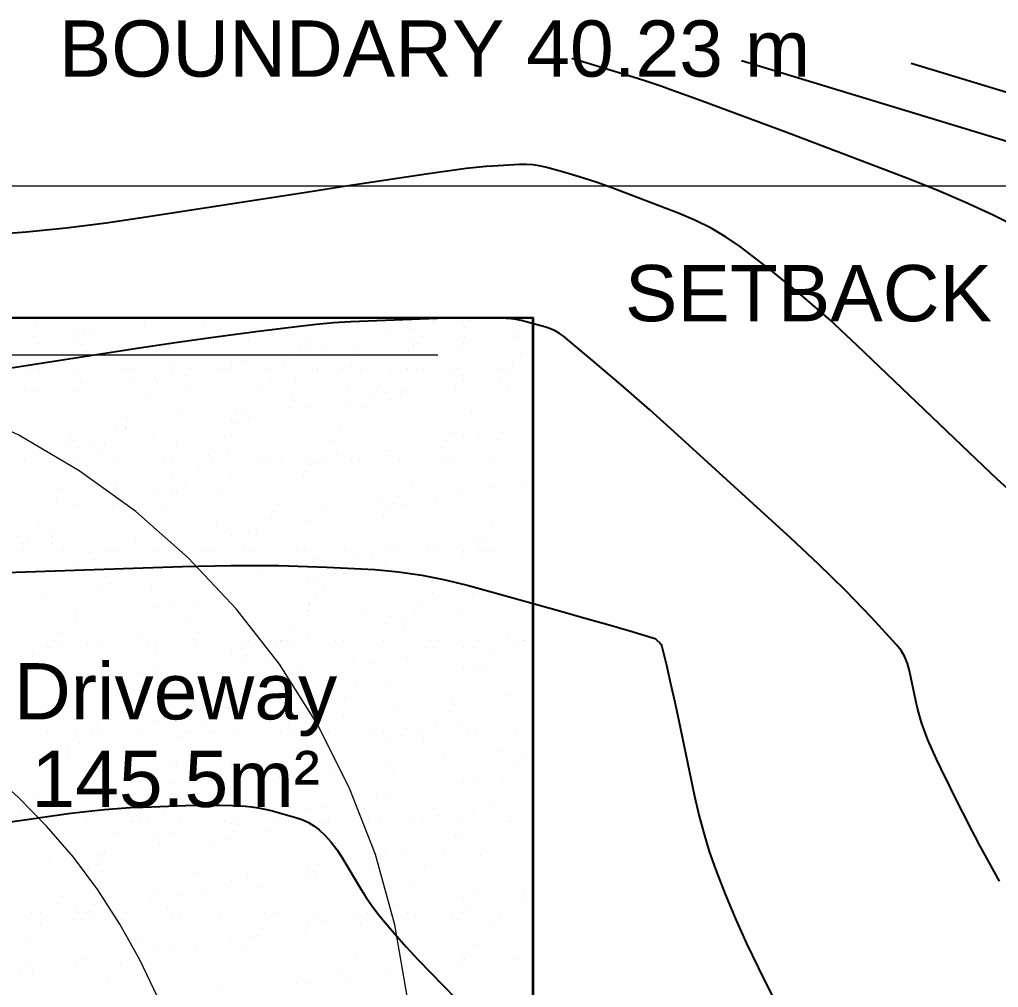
# Model space of a CAD drawing. Header units: metres. Extents: x -23 to 139, y -11 to 42.
# Drawn here: x 12.56 to 21.26, y 15.4 to 24 of the extents above; entities that cross this region are included whole.
import ezdxf

# ---------------------------------------------------------------- set-up
doc = ezdxf.new("R2010")
doc.units = ezdxf.units.M
doc.header["$LTSCALE"] = 96
doc.header["$MEASUREMENT"] = 0
doc.linetypes.add('Dash', pattern=[0.225, 0.15, -0.075])
doc.linetypes.add('Dash-Dot', pattern=[0.7, 0.4, -0.1, 0.1, -0.1])
for name, color, linetype, lineweight, true_color in [('01 Site Set - SITE LAYOUT', 7, 'Continuous', 18, 0x000000), ('CAD LAYER Presentation', 7, 'Continuous', 25, 0x000000), ('Roads', 9, 'Continuous', 35, 0x808080), ('Terrain_ Boundary Setbacks', 1, 'Dash', 18, 0xff0000), ('Terrain_ Broundary CAD', 7, 'Dash-Dot', 18, 0x008000), ('Terrain_ Elevation Data', 9, 'Dash', 25, 0x808080)]:
    doc.layers.add(name, color=color, linetype=linetype, lineweight=lineweight, true_color=true_color)

msp = doc.modelspace()

# ---------------------------------------------------------------- linework, layer by layer
at = {"layer": 'CAD LAYER Presentation', "linetype": 'Dash', "lineweight": 13, "transparency": 33554687}
msp.add_lwpolyline([(16.0123, 14.9407), (16.0123, 15.3028, 0.408288), (8.8452, 21.0239), (5.355, 21.0239), (5.355, 18.888), (6.6591, 18.8754, -0.10053), (10.7005, 18.2546, -0.274324), (14.189, 13.8982)], format="xyb", dxfattribs=at)
at = {"layer": 'Roads', "color": 18, "lineweight": 0, "true_color": 0x000000, "transparency": 33554687}
for p, q in [((12.7259, 21.35), (12.7259, 21.35)), ((13.2033, 21.35), (13.2033, 21.35)), ((13.2573, 21.35), (13.2573, 21.35)), ((13.6738, 21.3114), (13.6738, 21.3114)), ((13.7583, 21.3391), (13.7583, 21.3391)), ((14.6353, 21.3498), (14.6353, 21.3498)), ((15.1126, 21.3498), (15.1126, 21.3498)), ((15.2677, 21.3498), (15.2677, 21.3498)), ((16.0673, 21.3497), (16.0673, 21.3497)), ((16.238, 21.308), (16.238, 21.308)), ((16.2511, 21.3236), (16.2511, 21.3236)), ((16.2729, 21.3497), (16.2729, 21.3497)), ((16.5125, 21.3136), (16.5125, 21.3136)), ((16.5447, 21.3497), (16.5447, 21.3497)), ((16.557, 21.3214), (16.557, 21.3214)), ((16.7171, 21.3496), (16.7171, 21.3496)), ((12.7107, 21.2639), (12.7107, 21.2639)), ((13.0787, 21.2193), (13.0787, 21.2193)), ((13.2265, 21.2453), (13.2265, 21.2453)), ((14.205, 21.2814), (14.205, 21.2814)), ((16.0493, 21.2474), (16.0493, 21.2474)), ((16.5294, 21.2629), (16.5294, 21.2629)), ((17.0003, 21.2262), (17.0003, 21.2262)), ((17.0098, 21.2804), (17.0098, 21.2804)), ((12.6972, 21.1869), (12.6972, 21.1869)), ((13.0786, 21.137), (13.0786, 21.137)), ((13.1455, 21.2168), (13.1455, 21.2168)), ((14.5994, 21.1465), (14.5994, 21.1465)), ((15.1067, 21.1579), (15.1067, 21.1579)), ((15.8182, 21.1911), (15.8182, 21.1911)), ((16.0331, 21.1559), (16.0331, 21.1559)), ((16.1367, 21.1874), (16.1367, 21.1874)), ((16.5157, 21.1853), (16.5157, 21.1853)), ((16.5157, 21.1853), (16.5157, 21.1853)), ((16.9917, 21.1779), (16.9917, 21.1779)), ((16.9917, 21.1779), (16.9917, 21.1779)), ((17.1255, 21.1677), (17.1255, 21.1677)), ((13.1496, 21.0456), (13.1496, 21.0456)), ((15.0596, 21.0491), (15.0596, 21.0491)), ((15.1387, 21.0713), (15.1387, 21.0713)), ((15.2864, 21.0974), (15.2864, 21.0974)), ((15.544, 21.0892), (15.544, 21.0892)), ((16.0238, 21.0528), (16.0238, 21.0528)), ((16.0238, 21.0528), (16.0238, 21.0528)), ((16.0661, 21.1032), (16.0661, 21.1032)), ((16.4951, 21.0685), (16.4951, 21.0685)), ((16.4951, 21.0685), (16.4951, 21.0685)), ((16.5048, 21.1236), (16.5048, 21.1236)), ((12.9774, 21.0164), (12.9774, 21.0164)), ((13.9408, 20.9665), (13.9408, 20.9665)), ((14.5674, 20.9647), (14.5674, 20.9647)), ((15.0103, 21.0431), (15.0103, 21.0431)), ((15.5279, 20.9974), (15.5279, 20.9974)), ((17.0108, 21.031), (17.0108, 21.031)), ((12.6625, 20.8884), (12.6625, 20.8884)), ((12.7375, 20.8884), (12.7375, 20.8884)), ((13.0915, 20.8884), (13.0915, 20.8884)), ((13.4965, 20.8884), (13.4965, 20.8884)), ((13.5715, 20.8884), (13.5715, 20.8884)), ((13.9255, 20.8884), (13.9255, 20.8884)), ((14.0783, 20.898), (14.0783, 20.898)), ((14.3305, 20.8884), (14.3305, 20.8884)), ((14.4055, 20.8884), (14.4055, 20.8884)), ((14.4444, 20.9489), (14.4444, 20.9489)), ((14.7595, 20.8884), (14.7595, 20.8884)), ((14.9091, 20.9224), (14.9091, 20.9224)), ((15.1645, 20.8884), (15.1645, 20.8884)), ((15.2081, 20.8884), (15.2081, 20.8884)), ((15.4135, 20.8884), (15.4135, 20.8884)), ((15.4135, 20.8884), (15.4135, 20.8884)), ((15.445, 20.8884), (15.445, 20.8884)), ((15.5134, 20.9153), (15.5134, 20.9153)), ((15.5134, 20.9153), (15.5134, 20.9153)), ((15.5935, 20.8884), (15.5935, 20.8884)), ((15.9985, 20.8884), (15.9985, 20.8884)), ((16.0147, 20.8884), (16.0147, 20.8884)), ((16.0912, 20.8884), (16.0912, 20.8884)), ((16.0912, 20.8884), (16.0912, 20.8884)), ((16.15, 20.8884), (16.15, 20.8884)), ((16.4275, 20.8884), (16.4275, 20.8884)), ((16.4647, 20.8963), (16.4647, 20.8963)), ((16.8325, 20.8884), (16.8325, 20.8884)), ((16.8837, 20.8884), (16.8837, 20.8884)), ((16.9421, 20.9491), (16.9421, 20.9491)), ((17.1255, 20.8884), (17.1255, 20.8884)), ((13.5867, 20.8172), (13.5867, 20.8172)), ((13.7649, 20.8291), (13.7649, 20.8291)), ((13.9126, 20.8551), (13.9126, 20.8551)), ((14.7939, 20.7851), (14.7939, 20.7851)), ((15.8607, 20.8584), (15.8607, 20.8584)), ((16.5044, 20.801), (16.5044, 20.801)), ((16.8408, 20.8284), (16.8408, 20.8284)), ((12.6125, 20.7068), (12.6125, 20.7068)), ((12.7132, 20.7015), (12.7132, 20.7015)), ((13.0706, 20.7067), (13.0706, 20.7067)), ((13.1016, 20.7735), (13.1016, 20.7735)), ((13.7827, 20.7781), (13.7827, 20.7781)), ((14.7249, 20.7029), (14.7249, 20.7029)), ((14.7249, 20.7029), (14.7249, 20.7029)), ((15.0122, 20.7803), (15.0122, 20.7803)), ((15.0122, 20.7803), (15.0122, 20.7803)), ((15.4846, 20.7522), (15.4846, 20.7522)), ((15.7326, 20.7058), (15.7326, 20.7058)), ((15.7631, 20.7421), (15.7631, 20.7421)), ((15.7631, 20.7421), (15.7631, 20.7421)), ((15.9726, 20.7072), (15.9726, 20.7072)), ((16.4376, 20.7424), (16.4376, 20.7424)), ((16.9127, 20.7297), (16.9127, 20.7297)), ((13.6815, 20.6574), (13.6815, 20.6574)), ((14.0422, 20.6933), (14.0422, 20.6933)), ((14.9909, 20.6594), (14.9909, 20.6594)), ((15.7144, 20.6841), (15.7144, 20.6841)), ((15.8249, 20.6812), (15.8249, 20.6812)), ((15.9485, 20.6758), (15.9485, 20.6758)), ((14.5759, 20.5254), (14.5759, 20.5254)), ((14.9718, 20.5513), (14.9718, 20.5513)), ((15.1306, 20.5587), (15.1306, 20.5587)), ((15.4589, 20.6064), (15.4589, 20.6064)), ((15.4589, 20.6064), (15.4589, 20.6064)), ((15.6132, 20.5635), (15.6132, 20.5635)), ((13.5216, 20.467), (13.5216, 20.467)), ((14.0099, 20.5103), (14.0099, 20.5103)), ((14.0099, 20.5103), (14.0099, 20.5103)), ((14.4511, 20.4389), (14.4511, 20.4389)), ((14.4827, 20.4846), (14.4827, 20.4846)), ((14.5988, 20.465), (14.5988, 20.465)), ((16.5767, 20.5136), (16.5767, 20.5136)), ((13.426, 20.353), (13.426, 20.353)), ((13.426, 20.353), (13.426, 20.353)), ((13.5061, 20.3601), (13.5061, 20.3601)), ((13.5073, 20.3672), (13.5073, 20.3672)), ((13.5087, 20.3753), (13.5087, 20.3753)), ((13.5087, 20.3753), (13.5087, 20.3753)), ((14.4868, 20.4191), (14.4868, 20.4191)), ((15.4153, 20.359), (15.4153, 20.359)), ((17.1255, 20.3993), (17.1255, 20.3993)), ((13.012, 20.2653), (13.012, 20.2653)), ((13.017, 20.2934), (13.017, 20.2934)), ((13.7568, 20.3165), (13.7568, 20.3165)), ((14.3856, 20.2985), (14.3856, 20.2985)), ((14.4511, 20.305), (14.4511, 20.305)), ((16.353, 20.2623), (16.353, 20.2623)), ((16.4185, 20.3251), (16.4185, 20.3251)), ((16.511, 20.291), (16.511, 20.291)), ((16.6446, 20.3145), (16.6446, 20.3145)), ((16.8421, 20.329), (16.8421, 20.329)), ((13.0076, 20.2402), (13.0076, 20.2402)), ((13.0076, 20.2402), (13.0076, 20.2402)), ((13.0773, 20.1967), (13.0773, 20.1967)), ((13.225, 20.2227), (13.225, 20.2227)), ((13.3216, 20.2286), (13.3216, 20.2286)), ((13.9574, 20.2127), (13.9574, 20.2127)), ((15.349, 20.2486), (15.349, 20.2486)), ((16.3173, 20.2045), (16.3173, 20.2045)), ((13.2592, 20.1541), (13.2592, 20.1541)), ((14.2424, 20.1279), (14.2424, 20.1279)), ((14.4227, 20.1444), (14.4227, 20.1444)), ((14.4227, 20.1444), (14.4227, 20.1444)), ((15.3763, 20.1378), (15.3763, 20.1378)), ((15.8167, 20.1686), (15.8167, 20.1686)), ((15.8599, 20.1735), (15.8599, 20.1735)), ((12.6045, 20.085), (12.6045, 20.085)), ((13.0095, 20.085), (13.0095, 20.085)), ((13.0845, 20.085), (13.0845, 20.085)), ((13.1579, 20.0335), (13.1579, 20.0335)), ((13.4385, 20.085), (13.4385, 20.085)), ((13.8435, 20.085), (13.8435, 20.085)), ((13.9185, 20.085), (13.9185, 20.085)), ((14.1567, 20.0258), (14.1567, 20.0258)), ((14.1567, 20.0258), (14.1567, 20.0258)), ((14.2725, 20.085), (14.2725, 20.085)), ((14.6775, 20.085), (14.6775, 20.085)), ((14.7525, 20.085), (14.7525, 20.085)), ((14.8872, 20.0712), (14.8872, 20.0712)), ((15.1065, 20.085), (15.1065, 20.085)), ((15.1372, 20.0487), (15.1372, 20.0487)), ((15.1909, 20.0602), (15.1909, 20.0602)), ((15.2849, 20.0748), (15.2849, 20.0748)), ((15.5115, 20.085), (15.5115, 20.085)), ((15.5865, 20.085), (15.5865, 20.085)), ((15.9405, 20.085), (15.9405, 20.085)), ((16.3455, 20.085), (16.3455, 20.085)), ((16.4205, 20.085), (16.4205, 20.085)), ((16.7745, 20.085), (16.7745, 20.085)), ((13.9105, 19.9467), (13.9105, 19.9467)), ((14.4429, 19.9263), (14.4429, 19.9263)), ((15.0896, 19.9395), (15.0896, 19.9395)), ((17.1226, 19.9662), (17.1226, 19.9662)), ((17.1237, 19.9675), (17.1237, 19.9675)), ((17.1255, 19.9697), (17.1255, 19.9697)), ((13.4214, 19.88), (13.4214, 19.88)), ((13.9111, 19.8325), (13.9111, 19.8325)), ((14.0357, 19.8815), (14.0357, 19.8815)), ((16.0531, 19.8896), (16.0531, 19.8896)), ((16.7574, 19.8489), (16.7574, 19.8489)), ((17.0214, 19.8455), (17.0214, 19.8455)), ((12.9341, 19.8237), (12.9341, 19.8237)), ((13.403, 19.7756), (13.403, 19.7756)), ((13.7634, 19.8065), (13.7634, 19.8065)), ((13.9632, 19.7952), (13.9632, 19.7952)), ((14.3659, 19.8217), (14.3659, 19.8217)), ((16.2644, 19.7601), (16.2644, 19.7601)), ((16.5029, 19.7784), (16.5029, 19.7784)), ((12.8937, 19.7186), (12.8937, 19.7186)), ((13.0691, 19.6841), (13.0691, 19.6841)), ((13.3866, 19.6824), (13.3866, 19.6824)), ((13.3866, 19.6824), (13.3866, 19.6824)), ((13.862, 19.6745), (13.862, 19.6745)), ((15.2916, 19.6578), (15.2916, 19.6578)), ((15.7808, 19.7244), (15.7808, 19.7244)), ((15.8234, 19.6586), (15.8234, 19.6586)), ((15.895, 19.7012), (15.895, 19.7012)), ((15.9711, 19.6846), (15.9711, 19.6846)), ((14.7986, 19.5689), (14.7986, 19.5689)), ((14.8255, 19.6247), (14.8255, 19.6247)), ((15.7937, 19.5805), (15.7937, 19.5805)), ((12.7356, 19.5302), (12.7356, 19.5302)), ((14.315, 19.5333), (14.315, 19.5333)), ((15.1291, 19.5361), (15.1291, 19.5361)), ((16.7572, 19.5307), (16.7572, 19.5307)), ((12.6344, 19.4095), (12.6344, 19.4095)), ((12.8583, 19.3937), (12.8583, 19.3937)), ((12.8685, 19.4513), (12.8685, 19.4513)), ((12.8685, 19.4513), (12.8685, 19.4513)), ((13.8259, 19.4666), (13.8259, 19.4666)), ((14.4496, 19.4163), (14.4496, 19.4163)), ((14.5973, 19.4424), (14.5973, 19.4424)), ((14.6673, 19.4362), (14.6673, 19.4362)), ((12.5819, 19.347), (12.5819, 19.347)), ((12.8492, 19.3421), (12.8492, 19.3421)), ((13.5978, 19.3597), (13.5978, 19.3597)), ((14.5661, 19.3156), (14.5661, 19.3156)), ((16.1852, 19.311), (16.1852, 19.311)), ((16.5991, 19.3422), (16.5991, 19.3422)), ((16.6688, 19.3467), (16.6688, 19.3467)), ((17.1255, 19.377), (17.1255, 19.377)), ((12.5975, 19.2816), (12.5975, 19.2816)), ((12.9515, 19.2816), (12.9515, 19.2816)), ((13.3164, 19.2844), (13.3164, 19.2844)), ((13.3565, 19.2816), (13.3565, 19.2816)), ((13.4315, 19.2816), (13.4315, 19.2816)), ((13.7553, 19.2939), (13.7553, 19.2939)), ((13.7855, 19.2816), (13.7855, 19.2816)), ((14.1905, 19.2816), (14.1905, 19.2816)), ((14.2655, 19.2816), (14.2655, 19.2816)), ((14.6195, 19.2816), (14.6195, 19.2816)), ((15.0245, 19.2816), (15.0245, 19.2816)), ((15.0995, 19.2816), (15.0995, 19.2816)), ((15.4535, 19.2816), (15.4535, 19.2816)), ((15.5296, 19.2657), (15.5296, 19.2657)), ((15.6961, 19.2443), (15.6961, 19.2443)), ((15.8585, 19.2816), (15.8585, 19.2816)), ((15.9335, 19.2816), (15.9335, 19.2816)), ((16.2875, 19.2816), (16.2875, 19.2816)), ((16.4978, 19.2216), (16.4978, 19.2216)), ((16.5095, 19.2684), (16.5095, 19.2684)), ((16.6435, 19.292), (16.6435, 19.292)), ((16.6925, 19.2816), (16.6925, 19.2816)), ((16.7675, 19.2816), (16.7675, 19.2816)), ((17.1215, 19.2816), (17.1215, 19.2816)), ((17.1255, 19.2295), (17.1255, 19.2295)), ((13.0758, 19.1741), (13.0758, 19.1741)), ((13.2235, 19.2001), (13.2235, 19.2001)), ((13.4397, 19.1712), (13.4397, 19.1712)), ((15.212, 19.206), (15.212, 19.206)), ((15.8152, 19.146), (15.8152, 19.146)), ((13.3385, 19.0506), (13.3385, 19.0506)), ((14.2303, 19.0532), (14.2303, 19.0532)), ((14.7194, 19.1198), (14.7194, 19.1198)), ((15.3439, 19.0629), (15.3439, 19.0629)), ((15.3439, 19.0629), (15.3439, 19.0629)), ((15.3714, 19.0773), (15.3714, 19.0773)), ((15.4464, 19.0809), (15.4464, 19.0809)), ((13.7373, 18.9643), (13.7373, 18.9643)), ((14.3019, 19.0007), (14.3019, 19.0007)), ((15.1357, 19.0261), (15.1357, 19.0261)), ((15.181, 19.0341), (15.181, 19.0341)), ((13.2537, 18.9287), (13.2537, 18.9287)), ((14.4414, 18.9037), (14.4414, 18.9037)), ((15.2702, 18.9566), (15.2702, 18.9566)), ((16.2336, 18.9067), (16.2336, 18.9067)), ((16.5897, 18.8976), (16.5897, 18.8976)), ((12.7646, 18.862), (12.7646, 18.862)), ((13.7619, 18.7839), (13.7619, 18.7839)), ((13.9096, 18.8099), (13.9096, 18.8099)), ((14.1438, 18.8123), (14.1438, 18.8123)), ((15.1408, 18.8021), (15.1408, 18.8021)), ((15.1408, 18.8021), (15.1408, 18.8021)), ((15.1438, 18.806), (15.1438, 18.806)), ((15.1438, 18.806), (15.1438, 18.806)), ((15.1911, 18.8624), (15.1911, 18.8624)), ((16.1006, 18.8309), (16.1006, 18.8309)), ((17.0562, 18.836), (17.0562, 18.836)), ((13.0743, 18.7357), (13.0743, 18.7357)), ((15.1239, 18.7064), (15.1239, 18.7064)), ((15.1319, 18.7516), (15.1319, 18.7516)), ((15.6075, 18.7421), (15.6075, 18.7421)), ((16.0755, 18.7183), (16.0755, 18.7183)), ((16.5014, 18.7558), (16.5014, 18.7558)), ((17.1255, 18.7716), (17.1255, 18.7716)), ((13.0676, 18.6615), (13.0676, 18.6615)), ((14.0425, 18.6916), (14.0425, 18.6916)), ((14.6348, 18.6398), (14.6348, 18.6398)), ((15.8219, 18.636), (15.8219, 18.636)), ((15.9696, 18.662), (15.9696, 18.662)), ((12.9161, 18.5473), (12.9161, 18.5473)), ((14.1418, 18.5509), (14.1418, 18.5509)), ((14.9587, 18.5854), (14.9587, 18.5854)), ((15.9743, 18.5976), (15.9743, 18.5976)), ((12.8695, 18.4782), (12.8695, 18.4782)), ((12.9445, 18.4782), (12.9445, 18.4782)), ((13.169, 18.4486), (13.169, 18.4486)), ((13.2985, 18.4782), (13.2985, 18.4782)), ((13.6581, 18.5153), (13.6581, 18.5153)), ((13.7035, 18.4782), (13.7035, 18.4782)), ((13.7785, 18.4782), (13.7785, 18.4782)), ((14.1325, 18.4782), (14.1325, 18.4782)), ((14.5375, 18.4782), (14.5375, 18.4782)), ((14.5988, 18.4782), (14.5988, 18.4782)), ((14.8479, 18.4533), (14.8479, 18.4533)), ((14.8823, 18.4703), (14.8823, 18.4703)), ((14.8823, 18.4703), (14.8823, 18.4703)), ((14.8884, 18.4782), (14.8884, 18.4782)), ((14.8884, 18.4782), (14.8884, 18.4782)), ((14.9021, 18.4782), (14.9021, 18.4782)), ((14.9356, 18.4797), (14.9356, 18.4797)), ((14.9665, 18.4782), (14.9665, 18.4782)), ((15.1276, 18.5135), (15.1276, 18.5135)), ((15.3715, 18.4782), (15.3715, 18.4782)), ((15.4465, 18.4782), (15.4465, 18.4782)), ((15.8005, 18.4782), (15.8005, 18.4782)), ((16.2055, 18.4782), (16.2055, 18.4782)), ((16.2805, 18.4782), (16.2805, 18.4782)), ((16.6345, 18.4782), (16.6345, 18.4782)), ((16.9091, 18.5137), (16.9091, 18.5137)), ((16.9941, 18.4842), (16.9941, 18.4842)), ((17.0395, 18.4782), (17.0395, 18.4782)), ((17.0545, 18.4782), (17.0545, 18.4782)), ((17.1255, 18.4782), (17.1255, 18.4782)), ((12.676, 18.3597), (12.676, 18.3597)), ((12.8149, 18.4266), (12.8149, 18.4266)), ((13.7784, 18.3768), (13.7784, 18.3768)), ((14.4481, 18.3937), (14.4481, 18.3937)), ((14.5425, 18.4104), (14.5425, 18.4104)), ((16.505, 18.4175), (16.505, 18.4175)), ((16.7796, 18.3593), (16.7796, 18.3593)), ((17.1255, 18.3547), (17.1255, 18.3547)), ((13.7538, 18.2713), (13.7538, 18.2713)), ((14.5762, 18.3074), (14.5762, 18.3074)), ((14.7466, 18.3327), (14.7466, 18.3327)), ((15.5284, 18.293), (15.5284, 18.293)), ((15.7101, 18.2828), (15.7101, 18.2828)), ((16.012, 18.3287), (16.012, 18.3287)), ((16.6423, 18.2695), (16.6423, 18.2695)), ((13.222, 18.1775), (13.222, 18.1775)), ((13.6202, 18.1883), (13.6202, 18.1883)), ((15.0392, 18.2263), (15.0392, 18.2263)), ((16.508, 18.2458), (16.508, 18.2458)), ((16.6784, 18.2387), (16.6784, 18.2387)), ((13.0743, 18.1515), (13.0743, 18.1515)), ((14.0626, 18.1018), (14.0626, 18.1018)), ((15.552, 18.0944), (15.552, 18.0944)), ((15.8138, 18.1234), (15.8138, 18.1234)), ((13.519, 18.0677), (13.519, 18.0677)), ((13.5735, 18.0352), (13.5735, 18.0352)), ((14.4825, 18.0178), (14.4825, 18.0178)), ((14.5238, 18.0102), (14.5238, 18.0102)), ((14.5238, 18.0102), (14.5238, 18.0102)), ((15.1342, 18.0035), (15.1342, 18.0035)), ((15.282, 18.0296), (15.282, 18.0296)), ((16.9095, 18.0041), (16.9095, 18.0041)), ((13.0805, 17.9463), (13.0805, 17.9463)), ((15.4507, 17.9737), (15.4507, 17.9737)), ((16.4142, 17.9238), (16.4142, 17.9238)), ((16.4164, 17.9153), (16.4164, 17.9153)), ((12.5968, 17.9107), (12.5968, 17.9107)), ((14.3243, 17.8294), (14.3243, 17.8294)), ((14.4206, 17.8777), (14.4206, 17.8777)), ((14.4206, 17.8777), (14.4206, 17.8777)), ((14.4248, 17.8785), (14.4248, 17.8785)), ((14.44, 17.8811), (14.44, 17.8811)), ((14.4938, 17.8403), (14.4938, 17.8403)), ((15.9328, 17.8796), (15.9328, 17.8796)), ((13.2548, 17.7528), (13.2548, 17.7528)), ((13.7604, 17.7613), (13.7604, 17.7613)), ((13.9039, 17.7866), (13.9039, 17.7866)), ((15.4437, 17.8129), (15.4437, 17.8129)), ((12.8114, 17.6748), (12.8114, 17.6748)), ((13.2164, 17.6748), (13.2164, 17.6748)), ((13.2914, 17.6748), (13.2914, 17.6748)), ((13.6454, 17.6748), (13.6454, 17.6748)), ((14.0504, 17.6748), (14.0504, 17.6748)), ((14.0875, 17.6748), (14.0875, 17.6748)), ((14.2231, 17.7087), (14.2231, 17.7087)), ((14.2625, 17.6748), (14.2625, 17.6748)), ((14.2625, 17.6748), (14.2625, 17.6748)), ((14.3004, 17.6748), (14.3004, 17.6748)), ((14.467, 17.6884), (14.467, 17.6884)), ((14.4794, 17.6748), (14.4794, 17.6748)), ((14.8844, 17.6748), (14.8844, 17.6748)), ((14.9507, 17.7241), (14.9507, 17.7241)), ((14.9594, 17.6748), (14.9594, 17.6748)), ((15.1865, 17.6589), (15.1865, 17.6589)), ((15.3134, 17.6748), (15.3134, 17.6748)), ((15.7184, 17.6748), (15.7184, 17.6748)), ((15.7934, 17.6748), (15.7934, 17.6748)), ((16.1474, 17.6748), (16.1474, 17.6748)), ((16.2561, 17.7354), (16.2561, 17.7354)), ((16.4999, 17.7332), (16.4999, 17.7332)), ((16.5524, 17.6748), (16.5524, 17.6748)), ((16.6274, 17.6748), (16.6274, 17.6748)), ((16.9814, 17.6748), (16.9814, 17.6748)), ((13.0661, 17.6389), (13.0661, 17.6389)), ((13.9779, 17.6217), (13.9779, 17.6217)), ((15.8204, 17.6134), (15.8204, 17.6134)), ((15.9681, 17.6394), (15.9681, 17.6394)), ((16.1548, 17.6147), (16.1548, 17.6147)), ((17.1255, 17.5735), (17.1255, 17.5735)), ((13.0013, 17.4973), (13.0013, 17.4973)), ((13.0967, 17.5644), (13.0967, 17.5644)), ((13.4849, 17.5329), (13.4849, 17.5329)), ((15.1261, 17.4909), (15.1261, 17.4909)), ((16.8209, 17.5018), (16.8209, 17.5018)), ((12.9954, 17.4437), (12.9954, 17.4437)), ((13.9404, 17.4087), (13.9404, 17.4087)), ((13.9589, 17.3939), (13.9589, 17.3939)), ((14.5943, 17.3972), (14.5943, 17.3972)), ((15.0284, 17.4704), (15.0284, 17.4704)), ((15.8482, 17.3995), (15.8482, 17.3995)), ((16.3373, 17.4662), (16.3373, 17.4662)), ((17.0221, 17.4502), (17.0221, 17.4502)), ((14.4466, 17.3711), (14.4466, 17.3711)), ((14.9272, 17.3498), (14.9272, 17.3498)), ((15.3551, 17.3107), (15.3551, 17.3107)), ((16.9601, 17.3764), (16.9601, 17.3764)), ((17.1255, 17.3323), (17.1255, 17.3323)), ((13.7523, 17.2487), (13.7523, 17.2487)), ((14.8715, 17.275), (14.8715, 17.275)), ((15.8906, 17.2999), (15.8906, 17.2999)), ((16.5066, 17.2232), (16.5066, 17.2232)), ((16.6411, 17.2469), (16.6411, 17.2469)), ((16.8589, 17.2558), (16.8589, 17.2558)), ((13.2205, 17.1549), (13.2205, 17.1549)), ((13.8008, 17.2054), (13.8008, 17.2054)), ((13.9068, 17.2182), (13.9068, 17.2182)), ((13.9068, 17.2182), (13.9068, 17.2182)), ((14.3824, 17.2083), (14.3824, 17.2083)), ((12.7313, 17.1289), (12.7313, 17.1289)), ((13.0728, 17.1289), (13.0728, 17.1289)), ((13.4057, 17.0838), (13.4057, 17.0838)), ((13.6995, 17.0848), (13.6995, 17.0848)), ((15.7325, 17.1114), (15.7325, 17.1114)), ((15.8123, 17.1008), (15.8123, 17.1008)), ((16.7417, 17.0528), (16.7417, 17.0528)), ((12.9166, 17.0172), (12.9166, 17.0172)), ((14.663, 17.0349), (14.663, 17.0349)), ((15.1327, 16.981), (15.1327, 16.981)), ((15.2805, 17.007), (15.2805, 17.007)), ((15.6313, 16.9908), (15.6313, 16.9908)), ((16.2526, 16.9861), (16.2526, 16.9861)), ((12.5731, 16.9404), (12.5731, 16.9404)), ((12.7294, 16.8714), (12.7294, 16.8714)), ((12.8044, 16.8714), (12.8044, 16.8714)), ((13.1584, 16.8714), (13.1584, 16.8714)), ((13.5634, 16.8714), (13.5634, 16.8714)), ((13.5762, 16.8714), (13.5762, 16.8714)), ((13.6366, 16.8714), (13.6366, 16.8714)), ((13.6366, 16.8714), (13.6366, 16.8714)), ((13.6988, 16.8714), (13.6988, 16.8714)), ((13.8558, 16.929), (13.8558, 16.929)), ((13.9924, 16.8714), (13.9924, 16.8714)), ((14.3974, 16.8714), (14.3974, 16.8714)), ((14.4724, 16.8714), (14.4724, 16.8714)), ((14.8264, 16.8714), (14.8264, 16.8714)), ((15.2314, 16.8714), (15.2314, 16.8714)), ((15.3064, 16.8714), (15.3064, 16.8714)), ((15.6604, 16.8714), (15.6604, 16.8714)), ((15.7596, 16.8973), (15.7596, 16.8973)), ((16.0654, 16.8714), (16.0654, 16.8714)), ((16.1404, 16.8714), (16.1404, 16.8714)), ((16.4944, 16.8714), (16.4944, 16.8714)), ((16.5947, 16.9409), (16.5947, 16.9409)), ((16.8994, 16.8714), (16.8994, 16.8714)), ((16.939, 16.8714), (16.939, 16.8714)), ((17.1255, 16.8714), (17.1255, 16.8714)), ((14.4385, 16.8585), (14.4385, 16.8585)), ((14.5049, 16.8465), (14.5049, 16.8465)), ((14.7868, 16.7949), (14.7868, 16.7949)), ((15.276, 16.8616), (15.276, 16.8616)), ((13.4353, 16.7699), (13.4353, 16.7699)), ((13.7589, 16.7387), (13.7589, 16.7387)), ((13.9067, 16.7648), (13.9067, 16.7648)), ((14.2938, 16.7061), (14.2938, 16.7061)), ((14.4036, 16.7258), (14.4036, 16.7258)), ((16.4366, 16.7525), (16.4366, 16.7525)), ((16.4984, 16.7106), (16.4984, 16.7106)), ((13.0647, 16.6163), (13.0647, 16.6163)), ((13.8102, 16.6704), (13.8102, 16.6704)), ((15.3671, 16.676), (15.3671, 16.676)), ((15.9666, 16.6168), (15.9666, 16.6168)), ((16.3354, 16.6318), (16.3354, 16.6318)), ((13.2772, 16.5815), (13.2772, 16.5815)), ((13.3211, 16.6037), (13.3211, 16.6037)), ((15.8189, 16.5908), (15.8189, 16.5908)), ((16.6571, 16.5727), (16.6571, 16.5727)), ((12.8281, 16.5149), (12.8281, 16.5149)), ((13.176, 16.4608), (13.176, 16.4608)), ((13.3046, 16.5101), (13.3046, 16.5101)), ((15.1246, 16.4684), (15.1246, 16.4684)), ((15.209, 16.4875), (15.209, 16.4875)), ((15.6804, 16.4482), (15.6804, 16.4482)), ((16.1641, 16.4838), (16.1641, 16.4838)), ((13.2898, 16.4263), (13.2898, 16.4263)), ((13.2898, 16.4263), (13.2898, 16.4263)), ((14.1394, 16.411), (14.1394, 16.411)), ((14.5928, 16.3746), (14.5928, 16.3746)), ((15.1077, 16.3669), (15.1077, 16.3669)), ((15.1913, 16.3815), (15.1913, 16.3815)), ((14.4451, 16.3485), (14.4451, 16.3485)), ((14.6983, 16.2927), (14.6983, 16.2927)), ((16.0712, 16.317), (16.0712, 16.317)), ((17.0394, 16.2729), (17.0394, 16.2729)), ((17.1255, 16.31), (17.1255, 16.31)), ((13.7255, 16.1903), (13.7255, 16.1903)), ((13.7508, 16.2261), (13.7508, 16.2261)), ((13.9813, 16.2225), (13.9813, 16.2225)), ((14.2146, 16.257), (14.2146, 16.257)), ((16.5051, 16.2006), (16.5051, 16.2006)), ((16.64, 16.2244), (16.64, 16.2244)), ((12.9118, 16.146), (12.9118, 16.146)), ((13.0713, 16.1063), (13.0713, 16.1063)), ((13.219, 16.1323), (13.219, 16.1323)), ((13.8801, 16.1019), (13.8801, 16.1019)), ((15.913, 16.1285), (15.913, 16.1285)), ((17.0615, 16.1593), (17.0615, 16.1593)), ((12.6714, 16.068), (12.6714, 16.068)), ((12.7489, 16.0658), (12.7489, 16.0658)), ((13.0764, 16.068), (13.0764, 16.068)), ((13.1514, 16.068), (13.1514, 16.068)), ((13.2178, 16.0177), (13.2178, 16.0177)), ((13.5054, 16.068), (13.5054, 16.068)), ((13.9104, 16.068), (13.9104, 16.068)), ((13.9854, 16.068), (13.9854, 16.068)), ((14.3394, 16.068), (14.3394, 16.068)), ((14.7444, 16.068), (14.7444, 16.068)), ((14.8194, 16.068), (14.8194, 16.068)), ((14.8435, 16.052), (14.8435, 16.052)), ((15.1734, 16.068), (15.1734, 16.068)), ((15.5784, 16.068), (15.5784, 16.068)), ((15.6534, 16.068), (15.6534, 16.068)), ((15.8108, 16.0782), (15.8108, 16.0782)), ((15.8118, 16.0079), (15.8118, 16.0079)), ((16.0074, 16.068), (16.0074, 16.068)), ((16.0849, 16.0348), (16.0849, 16.0348)), ((16.4124, 16.068), (16.4124, 16.068)), ((16.4874, 16.068), (16.4874, 16.068)), ((16.5685, 16.0704), (16.5685, 16.0704)), ((16.8414, 16.068), (16.8414, 16.068)), ((12.7537, 15.9575), (12.7537, 15.9575)), ((15.1313, 15.9584), (15.1313, 15.9584)), ((15.279, 15.9844), (15.279, 15.9844)), ((15.5958, 15.9681), (15.5958, 15.9681)), ((16.7753, 15.958), (16.7753, 15.958)), ((12.6524, 15.8369), (12.6524, 15.8369)), ((14.437, 15.8359), (14.437, 15.8359)), ((14.6191, 15.8436), (14.6191, 15.8436)), ((14.6854, 15.8636), (14.6854, 15.8636)), ((15.1027, 15.8793), (15.1027, 15.8793)), ((13.6159, 15.787), (13.6159, 15.787)), ((13.9052, 15.7422), (13.9052, 15.7422)), ((14.13, 15.7769), (14.13, 15.7769)), ((14.5842, 15.7429), (14.5842, 15.7429)), ((16.6171, 15.7696), (16.6171, 15.7696)), ((13.637, 15.6881), (13.637, 15.6881)), ((13.7575, 15.7161), (13.7575, 15.7161)), ((15.5476, 15.693), (15.5476, 15.693)), ((16.4969, 15.688), (16.4969, 15.688)), ((16.973, 15.657), (16.973, 15.657)), ((12.6642, 15.5857), (12.6642, 15.5857)), ((13.0632, 15.5937), (13.0632, 15.5937)), ((13.1533, 15.6524), (13.1533, 15.6524)), ((13.4578, 15.5986), (13.4578, 15.5986)), ((15.8174, 15.5682), (15.8174, 15.5682)), ((15.9651, 15.5942), (15.9651, 15.5942)), ((16.4893, 15.6214), (16.4893, 15.6214)), ((16.5159, 15.6489), (16.5159, 15.6489)), ((12.5739, 15.5074), (12.5739, 15.5074)), ((12.5739, 15.5074), (12.5739, 15.5074)), ((12.6803, 15.5262), (12.6803, 15.5262)), ((15.3895, 15.5046), (15.3895, 15.5046)), ((16.0002, 15.5547), (16.0002, 15.5547)), ((13.3565, 15.4779), (13.3565, 15.4779)), ((14.32, 15.4281), (14.32, 15.4281)), ((15.0236, 15.4302), (15.0236, 15.4302)), ((15.1231, 15.4458), (15.1231, 15.4458)), ((15.5072, 15.4658), (15.5072, 15.4658))]:
    msp.add_line(p, q, dxfattribs=at)
at = {"layer": 'Roads', "color": 8, "lineweight": 35, "true_color": 0x808080, "transparency": 33554687}
msp.add_lwpolyline([(-3.0679, 21.3515), (17.1255, 21.3496), (17.1255, 13.3792), (10.9158, 13.3792), (10.9158, 6.4592), (7.3708, 6.4592), (7.3708, 16.9998), (5.9965, 18.3515), (-3.1182, 18.3515), (-3.1182, 21.3515)], close=True, dxfattribs=at)
at = {"layer": 'Terrain_ Boundary Setbacks', "transparency": 33554687}
msp.add_lwpolyline([(35.6113, 21.0215), (35.6113, 3.9015), (1.8797, 3.9015), (1.8802, 21.0215)], close=True, dxfattribs=at)
at = {"layer": 'Terrain_ Broundary CAD', "transparency": 33554687}
msp.add_lwpolyline([(-3.1186, 22.5215), (37.1115, 22.5215), (37.1105, 2.4015), (-3.1192, 2.4025)], close=True, dxfattribs=at)
at = {"layer": 'Terrain_ Elevation Data', "transparency": 33554687}
for points in [[(17.4724, 23.6563), (18.0548, 23.4786), (18.1274, 23.4559), (18.1996, 23.4323), (18.2715, 23.4078), (18.3431, 23.3824), (18.6065, 23.2862), (18.8697, 23.1892), (19.1325, 23.0912), (19.395, 22.9923), (20.4474, 22.5936), (20.7076, 22.4908), (20.9635, 22.3812), (21.215, 22.2647), (21.4622, 22.1413)], [(21.7836, 22.7775), (18.9785, 23.6335)], [(22.8811, 22.8793), (20.4846, 23.6106)], [(21.2692, 16.3422), (21.0968, 16.6607), (21.052, 16.7446), (21.0078, 16.8289), (20.9644, 16.9135), (20.9216, 16.9985), (20.7516, 17.3404), (20.7104, 17.426), (20.6716, 17.5124), (20.6351, 17.5997), (20.6011, 17.6878), (20.5789, 17.7512), (20.5591, 17.8154), (20.5417, 17.8804), (20.5266, 17.9463), (20.4711, 18.2121), (20.4535, 18.2762), (20.4283, 18.3361), (20.3956, 18.3916), (20.3554, 18.4428), (20.132, 18.686), (19.901, 18.9248), (19.6624, 19.1594), (19.4164, 19.3896), (18.4141, 20.3047), (18.1632, 20.5308), (17.91, 20.7528), (17.6545, 20.9708), (17.3969, 21.1847), (17.3611, 21.211), (17.3232, 21.2333), (17.2829, 21.2514), (17.2405, 21.2656), (17.0656, 21.3142), (17.0219, 21.325), (16.9778, 21.3331), (16.9334, 21.3386), (16.8887, 21.3415), (16.7363, 21.3455), (16.5835, 21.3468), (16.4305, 21.3455), (16.2771, 21.3415), (15.6611, 21.3203), (15.5077, 21.3134), (15.3547, 21.3032), (15.2019, 21.2899), (15.0494, 21.2733), (14.6887, 21.2285), (14.3282, 21.1805), (13.9681, 21.1293), (13.6083, 21.0749), (12.1653, 20.85)], [(12.2851, 19.0788), (14.0109, 19.1383), (14.4405, 19.1477), (14.8687, 19.1464), (15.2957, 19.1343), (15.7213, 19.1115), (15.9308, 19.0922), (16.1391, 19.0621), (16.346, 19.0212), (16.5517, 18.9696), (17.3742, 18.741), (17.579, 18.6836), (17.7832, 18.6252), (17.9869, 18.5658), (18.19, 18.5055), (18.1992, 18.5022), (18.2078, 18.4979), (18.2158, 18.4927), (18.2234, 18.4866), (18.2526, 18.4599), (18.2592, 18.4529), (18.2646, 18.4452), (18.2688, 18.4368), (18.2717, 18.4277), (18.3109, 18.2635), (18.3489, 18.0986), (18.3856, 17.9329), (18.421, 17.7666), (18.5608, 17.0979), (18.5986, 16.9323), (18.6424, 16.7687), (18.6922, 16.6072), (18.748, 16.4478), (18.8337, 16.2263), (18.9253, 16.0068), (19.0229, 15.7894), (19.1265, 15.574), (19.5543, 14.7143)], [(12.4641, 16.8654), (12.6492, 16.8943), (12.8345, 16.9209), (13.0201, 16.9454), (13.2059, 16.9676), (13.319, 16.9793), (13.4323, 16.9887), (13.5458, 16.996), (13.6596, 17.001), (14.1164, 17.0168), (14.2301, 17.0192), (14.3435, 17.0187), (14.4565, 17.0153), (14.5691, 17.009), (14.6271, 17.0035), (14.6848, 16.995), (14.7421, 16.9836), (14.7991, 16.9693), (15.027, 16.906), (15.0819, 16.8876), (15.1329, 16.8642), (15.18, 16.8357), (15.2233, 16.8021), (15.28, 16.7483), (15.3328, 16.6893), (15.3818, 16.6253), (15.4269, 16.5562), (15.6001, 16.2688), (15.6445, 16.1981), (15.6914, 16.1293), (15.7409, 16.0625), (15.7928, 15.9977), (15.8946, 15.8779), (15.9988, 15.76), (16.1056, 15.6441), (16.2149, 15.5301), (16.6583, 15.0766)]]:
    msp.add_lwpolyline(points, dxfattribs=at)
at = {"layer": 'Terrain_ Elevation Data', "color": 11, "true_color": 0xff8040, "transparency": 33554687}
msp.add_lwpolyline([(21.503, 19.6848), (21.2508, 19.9155), (21.0014, 20.1507), (20.007, 21.1029), (19.7563, 21.3357), (19.4998, 21.5593), (19.2376, 21.7739), (18.9696, 21.9793), (18.8422, 22.0671), (18.7091, 22.1458), (18.5703, 22.2153), (18.4256, 22.2757), (17.8339, 22.4999), (17.6861, 22.5536), (17.5375, 22.6028), (17.3883, 22.6477), (17.2385, 22.6882), (17.1815, 22.7004), (17.1239, 22.7083), (17.0656, 22.7117), (17.0066, 22.7107), (16.7686, 22.6981), (16.7093, 22.6943), (16.6502, 22.6892), (16.5912, 22.6828), (16.5323, 22.6752), (16.177, 22.6243), (15.8218, 22.5722), (15.4667, 22.5189), (15.1118, 22.4642), (13.688, 22.2423), (13.3333, 22.1909), (12.9788, 22.1472), (12.6245, 22.1112), (12.2705, 22.083)], dxfattribs=at)

# ---------------------------------------------------------------- texts
at = {"layer": '01 Site Set - SITE LAYOUT', "transparency": 33554687, "char_height": 0.5, "attachment_point": 8}
for s, insert, width in [('\\fArial|b0|i0|c0|p0;BOUNDARY 40.23 m\\P', (16.2514, 23.485), 9.715895), ('\\fArial|b0|i0|c0|p0;Driveway\\P', (13.9514, 17.6292), 3.322809), ('\\fArial|b0|i0|c0|p0;145.5m²\\P', (13.9514, 16.9942), 3.322809)]:
    msp.add_mtext(s, dxfattribs=dict(at, insert=insert, width=width))
at = {"layer": 'Terrain_ Boundary Setbacks', "transparency": 33554687, "insert": (20.4466, 21.3114), "char_height": 0.5, "width": 9.715895, "attachment_point": 8}
msp.add_mtext('\\fArial|b0|i0|c0|p0;SETBACK 1.5m\\P', dxfattribs=at)

doc.saveas('drawing.dxf')
